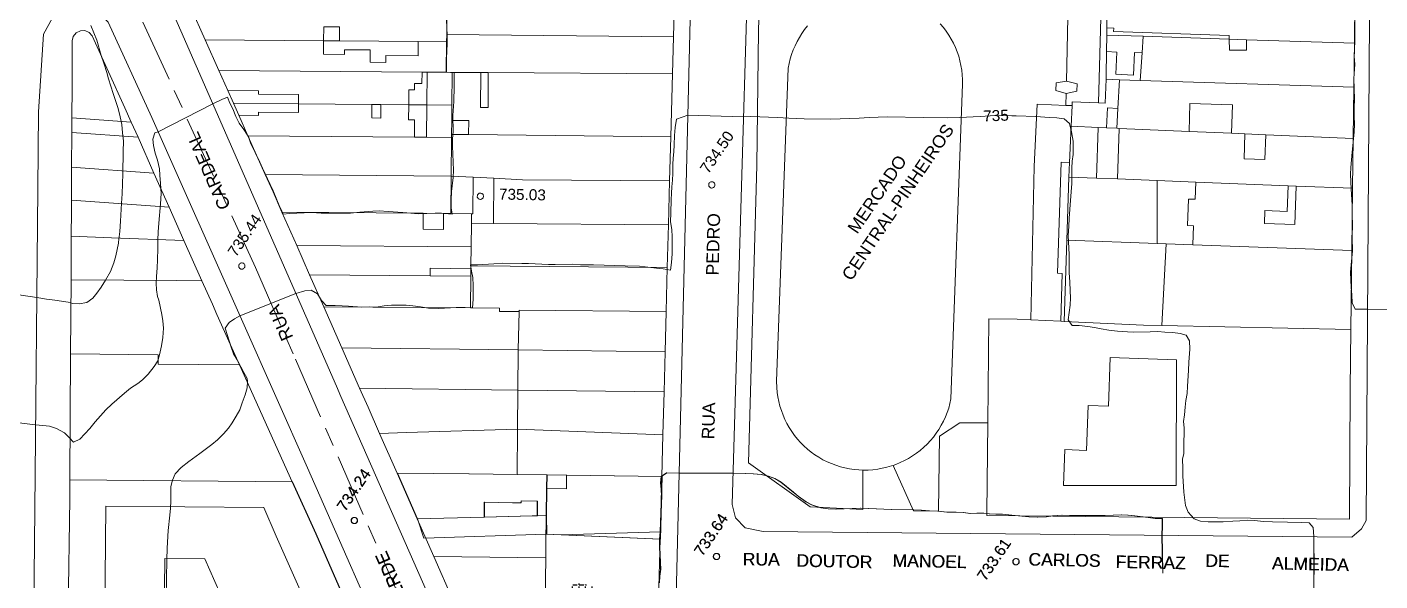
# Model space of a CAD drawing. Header units: metres. Extents: x 7 to 327053, y 40 to 7393807.
# Drawn here: x 325945.3 to 326161, y 7392884.2 to 7392972.6 of the extents above; entities that cross this region are included whole.
import ezdxf
from ezdxf.enums import TextEntityAlignment as Align

# ---------------------------------------------------------------- set-up
doc = ezdxf.new("R2010")
doc.units = ezdxf.units.M
doc.linetypes.add('T09', pattern=[17, 10, -2, 3, -2])
doc.layers.get('0').update_dxf_attribs({"lineweight": 18})
for name, color, linetype, lineweight in [('100_SIST_VIARIO_MEIO_FIO', 1, 'Continuous', 18), ('160_P_SIMP_ASF_TOP', 7, 'Continuous', 18), ('206_MURO_E_MURO_ARRIMO', 7, 'Continuous', 18), ('214_PROJ_BEIRAL_EDIF', 10, 'Continuous', 18), ('216_EDIF_NOTAVEL', 2, 'Continuous', 18), ('218_EDIF_NOTAVEL_TOP', 7, 'Continuous', 18), ('508_LM_SETOR_FISCAL', 136, 'T09', 18), ('600_CURVA_MESTRA', 14, 'Continuous', 18), ('602_CURVA_MESTRA_TOP', 24, 'Continuous', 18), ('604_CURVA_INTERM', 7, 'Continuous', 18), ('606_PTO_COTADO', 7, 'Continuous', 18), ('608_PTO_COTADO_INTERVIA', 1, 'Continuous', 18), ('624_SEGM_CURVA_MESTRA', 14, 'Continuous', 18), ('626_SEGM_CURVA_INTERM', 7, 'Continuous', 18)]:
    doc.layers.add(name, color=color, linetype=linetype, lineweight=lineweight)
doc.layers.add('Piso externo', color=254, linetype='Continuous')
doc.styles.add('Style-Arial', font='arial.ttf', dxfattribs={"height": 1.75})

# ---------------------------------------------------------------- blocks, each defined once
blk = doc.blocks.new('SP09')
at = {"color": 0, "linetype": 'Continuous'}
blk.add_lwpolyline([(-0.03, -0.51), (-0.14, -0.49), (-0.24, -0.46), (-0.31, -0.42), (-0.35, -0.39), (-0.42, -0.31), (-0.47, -0.24), (-0.51, -0.15), (-0.52, -0.09), (-0.52, 0.03), (-0.51, 0.11), (-0.48, 0.2), (-0.44, 0.27), (-0.4, 0.33), (-0.32, 0.39), (-0.23, 0.44), (-0.15, 0.48), (-0.1, 0.48), (-0.03, 0.48), (0.08, 0.48), (0.19, 0.44), (0.27, 0.4), (0.35, 0.32), (0.41, 0.23), (0.46, 0.11), (0.48, 0.03), (0.48, -0.03), (0.47, -0.08), (0.44, -0.21), (0.38, -0.3), (0.31, -0.38), (0.23, -0.44), (0.1, -0.49), (0.02, -0.51)], close=True, dxfattribs=at)
blk = doc.blocks.new('SP10')
at = {"color": 0, "linetype": 'Continuous'}
blk.add_lwpolyline([(-0.03, -0.51), (-0.14, -0.49), (-0.24, -0.46), (-0.31, -0.42), (-0.35, -0.39), (-0.42, -0.31), (-0.47, -0.24), (-0.51, -0.15), (-0.52, -0.09), (-0.52, 0.03), (-0.51, 0.11), (-0.48, 0.2), (-0.44, 0.27), (-0.4, 0.33), (-0.32, 0.39), (-0.23, 0.44), (-0.15, 0.48), (-0.1, 0.48), (-0.03, 0.48), (0.08, 0.48), (0.19, 0.44), (0.27, 0.4), (0.35, 0.32), (0.41, 0.23), (0.46, 0.11), (0.48, 0.03), (0.48, -0.03), (0.47, -0.08), (0.44, -0.21), (0.38, -0.3), (0.31, -0.38), (0.23, -0.44), (0.1, -0.49), (0.02, -0.51)], close=True, dxfattribs=at)

msp = doc.modelspace()

# ---------------------------------------------------------------- hatches: boundary and pattern name
at = {"layer": 'Piso externo'}
h = msp.add_hatch(dxfattribs=at)
h.set_pattern_fill('ANGLE', color=256, scale=0.15)
h.set_pattern_definition([(0, (321476.6496, 7391586.4824), (0, 1.04775), [0.762, -0.28575]), (90, (321476.6496, 7391586.4824), (-1.04775, 6e-17), [0.762, -0.28575])])
edge = h.paths.add_edge_path()
edge.add_line((326043.318, 7392880.534), (326041.852, 7392880.643))
edge.add_line((326041.852, 7392880.643), (326038.908, 7392880.642))
edge.add_line((326038.908, 7392880.642), (326035.166, 7392880.91))
edge.add_line((326035.166, 7392880.91), (326033.568, 7392880.884))
edge.add_spline(control_points=[(326060.324, 7392875.411), (326059.865, 7392872.862), (326021.63, 7392891.644), (326035.577, 7392878.193), (326042.875, 7392871.257)], knot_values=[58.6709437, 58.6709437, 58.6709437, 58.6709437, 86.3903391, 107.3301396, 107.3301396, 107.3301396, 107.3301396], degree=3, periodic=0)
edge.add_line((326042.875, 7392871.257), (326060.319, 7392871.209))
edge.add_line((326060.319, 7392871.209), (326060.319, 7392871.821))
edge.add_line((326060.319, 7392871.821), (326060.324, 7392875.411))
h.paths.add_polyline_path([(326044.492, 7392875.493), (326047.149, 7392875.493), (326047.149, 7392873.069), (326044.492, 7392873.069)], flags=16)
h.paths.add_polyline_path([(326054.956, 7392874.804), (326057.613, 7392874.804), (326057.613, 7392872.38), (326054.956, 7392872.38)], flags=16)

# ---------------------------------------------------------------- linework, layer by layer
at = {"layer": '100_SIST_VIARIO_MEIO_FIO'}
for points in [[(326048.721, 7392879.463), (326051.986, 7393013.277), (326050.442, 7393015.807), (326048.545, 7393016.987), (326047.585, 7393017.25), (325956.439, 7393017.649), (325954.401, 7393016.742), (325952.679, 7393014.342), (325952.711, 7393011.136), (325994.642, 7392915.248)], [(325956.219, 7392975.255), (325954.119, 7392975.832), (325951.896, 7392975.587), (325949.374, 7392974.024), (325947.933, 7392971.432), (325947.166, 7392959.022), (325947.047, 7392946.742)], [(325979.924, 7392924.987), (325965.218, 7392958.117), (325958.267, 7392973.335), (325956.703, 7392974.934), (325956.219, 7392975.255)], [(325947.047, 7392946.742), (325946.551, 7392895.592), (325945.675, 7392805.793), (325946.128, 7392803.595), (325947.071, 7392801.558), (325948.455, 7392799.791), (325950.207, 7392798.388), (325952.234, 7392797.422), (325954.427, 7392796.946), (326030.339, 7392796.297), (326032.219, 7392797.499), (326033.46, 7392799.356), (326033.858, 7392801.554), (326033.525, 7392803.295), (325990.024, 7392902.233), (325979.924, 7392924.987)], [(325994.642, 7392915.248), (325995.351, 7392913.626)], [(325995.351, 7392913.626), (326043.251, 7392804.764), (326046.208, 7392798.793), (326047.634, 7392798.463), (326048.886, 7392799.22), (326049.21, 7392799.891), (326048.665, 7392877.149), (326048.721, 7392879.463)]]:
    msp.add_lwpolyline(points, dxfattribs=at)
msp.add_lwpolyline([(326057.731, 7392896.38), (326058.257, 7392894.291), (326059.794, 7392892.686), (326062.669, 7392892.095), (326156.5, 7392891.203), (326158.051, 7392892.52), (326158.785, 7392893.821), (326159.597, 7393014.037), (326158.123, 7393015.718), (326155.493, 7393016.835), (326064.604, 7393017.201), (326062.722, 7393016.033), (326061.185, 7393013.499), (326059.131, 7392945.403)], close=True, dxfattribs=at)
at = {"layer": '206_MURO_E_MURO_ARRIMO'}
for p, q in [((325978.219, 7392960.426), (325977.317, 7392962.444)), ((325979.085, 7392958.488), (325978.219, 7392960.426)), ((325952.17, 7392900.344), (325952.154, 7392897.287)), ((325991.353, 7392891.725), (325987.611, 7392900.03)), ((325991.402, 7392891.725), (325987.659, 7392900.03)), ((325952.154, 7392897.287), (325951.763, 7392869.993)), ((326001.021, 7392869.556), (325991.353, 7392891.725)), ((326001.07, 7392869.556), (325991.402, 7392891.725))]:
    msp.add_line(p, q, dxfattribs=at)
for points in [[(325992.595, 7392970.392), (325995.123, 7392970.37)], [(325988.608, 7392960.338), (325978.219, 7392960.426)], [(326009.051, 7392960.165), (326006.157, 7392960.189)], [(326119.03, 7392956.427), (326117.389, 7392956.499)]]:
    msp.add_lwpolyline(points, dxfattribs=at)
at = {"layer": '214_PROJ_BEIRAL_EDIF'}
for points in [[(326008.252, 7392977.576), (326000.559, 7392977.69), (326000.537, 7392976.219), (325993.104, 7392976.078), (325971.409, 7392975.665), (325973.694, 7392970.552), (325992.595, 7392970.392), (325992.614, 7392972.627), (325995.142, 7392972.606), (325995.123, 7392970.37), (326007.67, 7392970.264), (326012.196, 7392970.226), (326012.214, 7392971.401), (326012.305, 7392977.516)], [(326048.516, 7392976.977), (326021.477, 7392977.379), (326012.305, 7392977.516), (326012.214, 7392971.401), (326048.358, 7392971.036)], [(326127.295, 7392977.381), (326129.262, 7392977.353), (326156.998, 7392976.949), (326156.909, 7392969.981), (326139.726, 7392970.551), (326136.932, 7392970.644), (326136.942, 7392971.251), (326118.522, 7392971.863), (326118.541, 7392972.419), (326117.419, 7392972.456), (326117.381, 7392977.526), (326124.239, 7392977.426)], [(325952.48, 7392958.092), (325961.948, 7392957.407), (325960.928, 7392959.703), (325955.725, 7392971.177), (325955.231, 7392971.717), (325954.555, 7392972.001), (325953.822, 7392971.977), (325953.164, 7392971.648), (325952.702, 7392971.076), (325952.521, 7392970.364), (325952.506, 7392963.01)], [(326007.67, 7392970.264), (326007.651, 7392967.991), (326002.539, 7392968.034), (326002.53, 7392966.937), (326000.023, 7392966.958), (326000.04, 7392968.918), (325995.932, 7392968.953), (325995.926, 7392968.195), (325992.577, 7392968.223), (325992.595, 7392970.392), (325973.694, 7392970.552), (325975.882, 7392965.656), (326008.288, 7392965.382), (326009.095, 7392965.375), (326012.124, 7392965.349), (326012.196, 7392970.226)], [(326018.841, 7392965.304), (326017.635, 7392965.312), (326013.087, 7392965.341), (326012.124, 7392965.349), (326012.196, 7392970.226), (326012.214, 7392971.401), (326048.358, 7392971.036), (326048.202, 7392965.113)], [(326117.427, 7392971.292), (326117.392, 7392968.659), (326119.015, 7392968.588), (326118.858, 7392965.033), (326121.672, 7392964.91), (326121.83, 7392968.52), (326123.052, 7392968.466), (326123.231, 7392971.099)], [(326139.726, 7392970.551), (326139.724, 7392968.868), (326137.02, 7392968.871), (326136.932, 7392970.644), (326123.231, 7392971.099), (326123.052, 7392968.466), (326122.755, 7392964.07), (326156.821, 7392963.007), (326156.909, 7392969.981)], [(326136.932, 7392970.644), (326139.726, 7392970.551), (326139.724, 7392968.868), (326137.02, 7392968.871)], [(326006.157, 7392960.189), (326001.733, 7392960.227), (326000.284, 7392960.239), (325988.608, 7392960.338), (325988.621, 7392961.829), (325982.196, 7392961.884), (325982.2, 7392962.402), (325977.317, 7392962.444), (325975.882, 7392965.656), (326008.288, 7392965.382), (326008.272, 7392963.563), (326007.107, 7392963.572), (326007.099, 7392962.553), (326006.177, 7392962.56)], [(326009.095, 7392965.375), (326012.124, 7392965.349), (326013.087, 7392965.341), (326013.043, 7392960.131), (326009.051, 7392960.165)], [(326013.022, 7392957.675), (326013.043, 7392960.131), (326013.087, 7392965.341), (326017.635, 7392965.312), (326017.599, 7392959.732), (326018.805, 7392959.724), (326018.841, 7392965.304), (326048.202, 7392965.113), (326047.936, 7392955.068), (326015.712, 7392955.409), (326015.727, 7392957.658)], [(326117.317, 7392964.24), (326119.478, 7392964.172), (326119.213, 7392959.596), (326117.529, 7392959.67), (326117.389, 7392956.499), (326116.041, 7392956.558), (326111.761, 7392956.746), (326111.911, 7392960.037), (326111.939, 7392960.664), (326116.097, 7392960.481), (326117.15, 7392960.435)], [(326122.755, 7392964.07), (326156.821, 7392963.007), (326156.716, 7392954.771), (326142.766, 7392955.384), (326139.443, 7392955.53), (326137.312, 7392955.623), (326137.462, 7392960.164), (326130.696, 7392960.388), (326130.548, 7392955.921), (326119.392, 7392956.411), (326119.03, 7392956.427), (326119.213, 7392959.596), (326119.478, 7392964.172)], [(326007.067, 7392955.006), (326007.091, 7392957.778), (326006.136, 7392957.786), (326006.157, 7392960.189), (326001.733, 7392960.227), (326001.714, 7392958.058), (326000.265, 7392958.07), (326000.284, 7392960.239), (325988.608, 7392960.338), (325988.597, 7392958.947), (325982.207, 7392959.001), (325982.203, 7392958.462), (325979.085, 7392958.488), (325980.54, 7392955.231)], [(326009.051, 7392960.165), (326013.043, 7392960.131), (326013.022, 7392957.675), (326013.003, 7392955.437), (326012.999, 7392954.956), (326009.007, 7392954.99)], [(326130.548, 7392955.921), (326137.312, 7392955.623), (326137.462, 7392960.164), (326130.696, 7392960.388)], [(325952.48, 7392958.092), (325961.948, 7392957.407), (325963.017, 7392955.003), (325952.467, 7392955.743)], [(325965.56, 7392949.278), (325952.438, 7392950.227), (325952.467, 7392955.743), (325963.017, 7392955.003)], [(326015.712, 7392955.409), (326013.003, 7392955.437), (326012.999, 7392954.956), (326012.947, 7392948.802), (326016.443, 7392948.62), (326019.731, 7392948.449), (326024.315, 7392948.212), (326047.75, 7392948.013), (326047.936, 7392955.068)], [(326111.761, 7392956.746), (326116.041, 7392956.558), (326115.772, 7392948.464), (326111.392, 7392948.637), (326111.499, 7392950.976)], [(326142.766, 7392955.384), (326142.635, 7392951.447), (326139.311, 7392951.557), (326139.443, 7392955.53), (326137.312, 7392955.623), (326130.548, 7392955.921), (326119.392, 7392956.411), (326119.124, 7392948.332), (326125.486, 7392948.081), (326131.647, 7392947.837), (326146.352, 7392947.257), (326147.636, 7392947.206), (326156.615, 7392946.851), (326156.716, 7392954.771)], [(326139.443, 7392955.53), (326142.766, 7392955.384), (326142.635, 7392951.447), (326139.311, 7392951.557)], [(326007.067, 7392955.006), (326009.007, 7392954.99), (326012.999, 7392954.956), (326012.947, 7392948.802), (325983.297, 7392949.062), (325980.54, 7392955.231)], [(325965.56, 7392949.278), (325952.438, 7392950.227), (325952.41, 7392944.964), (325967.977, 7392943.838)], [(326011.714, 7392942.828), (326008.479, 7392942.855), (325985.965, 7392943.046), (325984.538, 7392946.285), (325983.297, 7392949.062), (326012.947, 7392948.802), (326012.897, 7392942.818)], [(326016.161, 7392942.79), (326016.405, 7392942.789), (326016.443, 7392948.62), (326012.947, 7392948.802), (326012.897, 7392942.818)], [(326047.565, 7392941.004), (326047.75, 7392948.013), (326024.315, 7392948.212), (326019.731, 7392948.449), (326019.685, 7392941.241)], [(326115.772, 7392948.464), (326119.124, 7392948.332), (326125.486, 7392948.081), (326125.476, 7392938.035), (326111.053, 7392938.565), (326111.392, 7392948.637)], [(326131.647, 7392947.837), (326125.486, 7392948.081), (326125.476, 7392938.035), (326126.874, 7392937.984), (326131.162, 7392937.826), (326131.274, 7392940.859), (326130.315, 7392940.895), (326130.471, 7392945.136), (326131.546, 7392945.097)], [(326131.162, 7392937.826), (326156.488, 7392936.895), (326156.615, 7392946.851), (326147.636, 7392947.206), (326147.432, 7392941.062), (326142.554, 7392941.224), (326142.636, 7392943.31), (326146.191, 7392943.17), (326146.352, 7392947.257), (326131.647, 7392947.837), (326131.546, 7392945.097), (326130.471, 7392945.136), (326130.315, 7392940.895), (326131.274, 7392940.859)], [(326146.352, 7392947.257), (326147.636, 7392947.206), (326147.432, 7392941.062), (326142.554, 7392941.224), (326142.636, 7392943.31), (326146.191, 7392943.17)], [(326011.714, 7392942.828), (326011.692, 7392940.289), (326008.458, 7392940.317), (326008.479, 7392942.855), (325985.965, 7392943.046), (325988.306, 7392937.733), (326016.116, 7392937.498), (326016.148, 7392941.271), (326016.161, 7392942.79), (326012.897, 7392942.818)], [(326019.685, 7392941.241), (326047.565, 7392941.004), (326047.385, 7392934.21), (326016.09, 7392934.475), (326016.116, 7392937.498), (326016.148, 7392941.271)], [(326125.476, 7392938.035), (326126.874, 7392937.984), (326126.207, 7392924.934), (326123.273, 7392924.993), (326110.617, 7392925.616), (326111.053, 7392938.565)], [(326009.573, 7392932.888), (326009.583, 7392934.077), (326016.086, 7392934.022), (326016.09, 7392934.475), (326016.116, 7392937.498), (325988.306, 7392937.733), (325990.369, 7392933.05)], [(326131.162, 7392937.826), (326156.488, 7392936.895), (326156.328, 7392924.329), (326126.207, 7392924.934), (326126.874, 7392937.984)], [(326023.767, 7392927.173), (326020.64, 7392927.2), (326020.644, 7392927.717), (326016.033, 7392927.757), (326016.076, 7392932.832), (326016.086, 7392934.022), (326016.09, 7392934.475), (326047.385, 7392934.21), (326047.199, 7392927.194), (326023.773, 7392927.392)], [(326009.573, 7392932.888), (326016.076, 7392932.832), (326016.033, 7392927.757), (325992.613, 7392927.955), (325990.369, 7392933.05)], [(326023.767, 7392927.173), (326023.613, 7392921.056), (325995.496, 7392921.41), (325992.613, 7392927.955), (326016.033, 7392927.757), (326020.644, 7392927.717), (326020.64, 7392927.2)], [(326047.199, 7392927.194), (326023.773, 7392927.392), (326023.767, 7392927.173), (326023.613, 7392921.056), (326047.029, 7392920.761)], [(326110.617, 7392925.616), (326110.09, 7392925.642), (326105.351, 7392925.875), (326103.147, 7392925.983), (326098.609, 7392926.027), (326098.451, 7392909.438), (326098.315, 7392895.14), (326098.31, 7392894.62), (326156.119, 7392894.071), (326156.206, 7392914.803), (326156.328, 7392924.329), (326126.207, 7392924.934), (326123.273, 7392924.993)], [(326023.613, 7392921.056), (325995.496, 7392921.41), (325998.338, 7392914.96), (326023.559, 7392914.643)], [(326047.029, 7392920.761), (326023.613, 7392921.056), (326023.559, 7392914.643), (326046.86, 7392914.349)], [(325979.206, 7392918.68), (325966.224, 7392918.795), (325966.237, 7392920.287), (325952.278, 7392920.411), (325952.17, 7392900.344), (325987.611, 7392900.03)], [(326117.972, 7392919.872), (326117.686, 7392912.092), (326114.441, 7392912.211), (326114.177, 7392905.033), (326110.73, 7392905.16), (326110.52, 7392899.441), (326128.468, 7392899.429), (326128.524, 7392919.484)], [(326046.86, 7392914.349), (326023.559, 7392914.643), (326023.506, 7392908.39), (326046.679, 7392907.511)], [(326031.324, 7392901.07), (326046.504, 7392900.879), (326046.679, 7392907.511), (326023.506, 7392908.39), (326023.445, 7392901.169), (326028.162, 7392901.11)], [(325957.883, 7392896.119), (325983.048, 7392895.896), (325985.033, 7392891.355), (325993.095, 7392873.145), (325980.046, 7392873.261), (325973.654, 7392887.705), (325967.283, 7392887.761), (325967.153, 7392873.135), (325957.68, 7392873.219)], [(326027.995, 7392887.881), (326010.168, 7392888.105), (326013.216, 7392881.186), (326027.908, 7392881.001)]]:
    msp.add_lwpolyline(points, close=True, dxfattribs=at)
for points in [[(325952.4, 7392943.2), (325952.41, 7392944.964)], [(325952.41, 7392944.964), (325967.977, 7392943.838), (325970.335, 7392938.531), (325958.809, 7392938.959)], [(325958.809, 7392938.959), (325952.379, 7392939.197), (325952.4, 7392943.2)], [(325958.809, 7392938.959), (325952.379, 7392939.197), (325952.341, 7392932.264)], [(325969.152, 7392932.115), (325973.202, 7392932.079), (325970.335, 7392938.531), (325958.809, 7392938.959)], [(325979.206, 7392918.68), (325966.224, 7392918.795), (325966.237, 7392920.287), (325952.278, 7392920.411), (325952.341, 7392932.264), (325969.152, 7392932.115)], [(325952.341, 7392932.264), (325969.152, 7392932.115)], [(325969.152, 7392932.115), (325973.202, 7392932.079), (325974.867, 7392928.333)], [(325974.867, 7392928.333), (325975.59, 7392926.706), (325979.206, 7392918.68)], [(326005.792, 7392907.87), (326023.506, 7392908.39), (326023.559, 7392914.643), (325998.338, 7392914.96), (325999.679, 7392911.915)], [(325999.679, 7392911.915), (326001.516, 7392907.745)], [(326001.516, 7392907.745), (326005.792, 7392907.87)], [(326004.307, 7392901.41), (326001.516, 7392907.745), (326005.792, 7392907.87)], [(326005.792, 7392907.87), (326023.506, 7392908.39), (326023.445, 7392901.169), (326015.772, 7392901.266)], [(326015.772, 7392901.266), (326004.307, 7392901.41)], [(326018.181, 7392894.396), (326007.516, 7392894.125), (326004.307, 7392901.41), (326015.772, 7392901.266)], [(326015.821, 7392901.266), (326004.356, 7392901.41)], [(326008.549, 7392891.042), (326007.565, 7392894.125), (326004.356, 7392901.41), (326015.821, 7392901.266)], [(326015.772, 7392901.266), (326023.445, 7392901.169), (326028.162, 7392901.11), (326028.134, 7392898.936), (326028.08, 7392894.647), (326026.625, 7392894.61), (326026.654, 7392896.934), (326024.062, 7392896.966), (326024.058, 7392896.666), (326022.698, 7392896.683)], [(326015.821, 7392901.266), (326023.494, 7392901.169), (326028.21, 7392901.11), (326028.183, 7392898.936), (326028.129, 7392894.647), (326026.673, 7392894.61), (326026.703, 7392896.934), (326024.111, 7392896.966), (326024.107, 7392896.666), (326022.746, 7392896.683)], [(326031.324, 7392901.07), (326031.296, 7392898.896), (326028.134, 7392898.936), (326028.08, 7392894.647), (326028.061, 7392893.134)], [(326030.449, 7392891.554), (326046.239, 7392890.849), (326046.504, 7392900.879), (326031.324, 7392901.07)], [(326030.498, 7392891.554), (326046.287, 7392890.849), (326046.553, 7392900.879), (326031.372, 7392901.07)], [(326022.698, 7392896.683), (326018.21, 7392896.74), (326018.181, 7392894.396)], [(326022.746, 7392896.683), (326018.259, 7392896.74), (326018.23, 7392894.396)], [(326028.061, 7392893.134), (326028.043, 7392891.662), (326027.995, 7392887.881), (326010.168, 7392888.105), (326007.516, 7392894.125), (326018.181, 7392894.396)], [(326018.181, 7392894.396), (326025.859, 7392894.591)], [(326018.23, 7392894.396), (326025.908, 7392894.591)], [(326025.859, 7392894.591), (326026.625, 7392894.61), (326028.08, 7392894.647), (326028.061, 7392893.134)], [(326025.908, 7392894.591), (326026.673, 7392894.61), (326028.129, 7392894.647), (326028.157, 7392891.664)], [(326028.061, 7392893.134), (326028.043, 7392891.662), (326030.449, 7392891.554)], [(326008.549, 7392891.042), (326028.091, 7392891.662), (326030.498, 7392891.554)], [(326030.449, 7392891.554), (326028.043, 7392891.662), (326027.995, 7392887.881)], [(326045.986, 7392881.273), (326046.239, 7392890.849), (326030.449, 7392891.554)], [(326046.289, 7392892.043), (326046.289, 7392892.043), (326030.498, 7392891.554)], [(326027.995, 7392887.881), (326027.908, 7392881.001), (326045.972, 7392880.774), (326045.986, 7392881.273)]]:
    msp.add_lwpolyline(points, dxfattribs=at)
at = {"layer": '216_EDIF_NOTAVEL'}
for points in [[(326069.734, 7392972.763), (326069.268, 7392972.176), (326068.834, 7392971.564), (326068.434, 7392970.931), (326068.068, 7392970.276), (326067.737, 7392969.603), (326067.443, 7392968.913), (326067.186, 7392968.208), (326066.968, 7392967.491), (326066.788, 7392966.763), (326066.65, 7392966.038), (326064.813, 7392916.073), (326064.838, 7392915.036), (326064.904, 7392914.289), (326065.01, 7392913.547), (326065.156, 7392912.811), (326065.34, 7392912.084), (326065.563, 7392911.368), (326065.824, 7392910.665), (326066.123, 7392909.977), (326066.457, 7392909.306), (326066.827, 7392908.654), (326067.232, 7392908.023), (326067.669, 7392907.414), (326068.139, 7392906.829), (326068.639, 7392906.27), (326069.168, 7392905.739), (326069.725, 7392905.237), (326070.308, 7392904.765), (326070.916, 7392904.325), (326071.546, 7392903.919), (326072.197, 7392903.546), (326072.867, 7392903.209), (326073.554, 7392902.908), (326074.256, 7392902.645), (326074.971, 7392902.419), (326075.697, 7392902.232), (326076.432, 7392902.084), (326077.174, 7392901.976), (326077.921, 7392901.907), (326078.534, 7392901.884), (326078.569, 7392895.575), (326070.128, 7392896.005), (326060.305, 7392903.035), (326061.669, 7392950.502), (326061.908, 7392972.012), (326062.335, 7392986.028)], [(326111.363, 7392981.83), (326111.004, 7392963.92), (326109.376, 7392963.68), (326109.29, 7392962.455), (326110.965, 7392961.974), (326110.927, 7392960.082), (326106.342, 7392960.294), (326105.883, 7392950.321), (326105.351, 7392925.875), (326103.147, 7392925.983), (326098.609, 7392926.027), (326098.451, 7392909.438), (326094.013, 7392909.437), (326090.792, 7392907.321), (326090.591, 7392895.309), (326086.647, 7392895.396), (326083.358, 7392902.634), (326083.809, 7392902.792), (326084.503, 7392903.077), (326085.18, 7392903.398), (326085.839, 7392903.756), (326086.479, 7392904.148), (326087.096, 7392904.574), (326087.69, 7392905.032), (326088.258, 7392905.521), (326088.799, 7392906.04), (326089.312, 7392906.588), (326089.795, 7392907.161), (326090.246, 7392907.76), (326090.665, 7392908.382), (326091.05, 7392909.026), (326091.399, 7392909.689), (326091.713, 7392910.37), (326091.99, 7392911.067), (326092.23, 7392911.778), (326092.431, 7392912.5), (326092.593, 7392913.233), (326094.448, 7392963.473), (326094.444, 7392964.223), (326094.4, 7392964.971), (326094.316, 7392965.717), (326094.192, 7392966.456), (326094.028, 7392967.188), (326093.826, 7392967.91), (326093.585, 7392968.62), (326093.307, 7392969.317), (326092.991, 7392969.997), (326092.64, 7392970.66), (326092.254, 7392971.302), (326091.833, 7392971.923), (326091.381, 7392972.521), (326090.896, 7392973.094)], [(326117.381, 7392977.526), (326117.419, 7392972.456), (326117.427, 7392971.292), (326117.392, 7392968.659), (326117.34, 7392964.77), (326117.317, 7392964.24), (326117.15, 7392960.435), (326116.097, 7392960.481), (326116.703, 7392981.847)], [(326090.896, 7392973.094), (326091.381, 7392972.521), (326091.833, 7392971.923), (326092.254, 7392971.302), (326092.64, 7392970.66), (326092.991, 7392969.997), (326093.307, 7392969.317), (326093.585, 7392968.62), (326093.826, 7392967.91), (326094.028, 7392967.188), (326094.192, 7392966.456), (326094.316, 7392965.717), (326094.4, 7392964.971), (326094.444, 7392964.223), (326094.448, 7392963.473), (326092.593, 7392913.233), (326092.431, 7392912.5), (326092.23, 7392911.778), (326091.99, 7392911.067), (326091.713, 7392910.37), (326091.399, 7392909.689), (326091.05, 7392909.026), (326090.665, 7392908.382), (326090.246, 7392907.76), (326089.795, 7392907.161), (326089.312, 7392906.588), (326088.799, 7392906.04), (326088.258, 7392905.521), (326087.69, 7392905.032), (326087.096, 7392904.574), (326086.479, 7392904.148), (326085.839, 7392903.756), (326085.18, 7392903.398), (326084.503, 7392903.077), (326083.809, 7392902.792), (326083.358, 7392902.634), (326083.101, 7392902.544), (326082.381, 7392902.335), (326081.651, 7392902.164), (326080.913, 7392902.033), (326080.168, 7392901.942), (326079.42, 7392901.89), (326078.534, 7392901.884), (326077.921, 7392901.907), (326077.174, 7392901.976), (326076.432, 7392902.084), (326075.697, 7392902.232), (326074.971, 7392902.419), (326074.256, 7392902.645), (326073.554, 7392902.908), (326072.867, 7392903.209), (326072.197, 7392903.546), (326071.546, 7392903.919), (326070.916, 7392904.325), (326070.308, 7392904.765), (326069.725, 7392905.237), (326069.168, 7392905.739), (326068.639, 7392906.27), (326068.139, 7392906.829), (326067.669, 7392907.414), (326067.232, 7392908.023), (326066.827, 7392908.654), (326066.457, 7392909.306), (326066.123, 7392909.977), (326065.824, 7392910.665), (326065.563, 7392911.368), (326065.34, 7392912.084), (326065.156, 7392912.811), (326065.01, 7392913.547), (326064.904, 7392914.289), (326064.838, 7392915.036), (326064.813, 7392916.073), (326066.65, 7392966.038), (326066.788, 7392966.763), (326066.968, 7392967.491), (326067.186, 7392968.208), (326067.443, 7392968.913), (326067.737, 7392969.603), (326068.068, 7392970.276), (326068.434, 7392970.931), (326068.834, 7392971.564), (326069.268, 7392972.176), (326069.734, 7392972.763)]]:
    msp.add_lwpolyline(points, dxfattribs=at)
for points in [[(326111.004, 7392963.92), (326112.722, 7392963.499), (326112.663, 7392962.333), (326110.965, 7392961.974), (326110.927, 7392960.082), (326111.911, 7392960.037), (326111.939, 7392960.664), (326116.097, 7392960.481), (326116.703, 7392981.847), (326111.363, 7392981.83)], [(326110.965, 7392961.974), (326109.29, 7392962.455), (326109.376, 7392963.68), (326111.004, 7392963.92), (326112.722, 7392963.499), (326112.663, 7392962.333)], [(326111.499, 7392950.976), (326111.761, 7392956.746), (326111.911, 7392960.037), (326110.927, 7392960.082), (326106.342, 7392960.294), (326105.883, 7392950.321), (326105.351, 7392925.875), (326110.09, 7392925.642), (326110.347, 7392933.267), (326109.554, 7392933.294), (326110.151, 7392951.021)]]:
    msp.add_lwpolyline(points, close=True, dxfattribs=at)
at = {"layer": '508_LM_SETOR_FISCAL'}
for points in [[(325941.161, 7393143.475), (325941.44, 7393108.64), (325939.487, 7393033.169), (325942.087, 7393022.54), (325945.845, 7393014.681), (325956.704, 7392988.8), (325981.741, 7392934.196), (325988.126, 7392919.56)], [(325988.126, 7392919.56), (326036.6, 7392808.456), (326041.587, 7392794.883), (326049.434, 7392777.697), (326058.087, 7392758.423), (326067.408, 7392737.826), (326075.367, 7392720.239), (326077.837, 7392714.434), (326090.811, 7392683.944), (326115.665, 7392627.345), (326122.616, 7392616.227), (326122.766, 7392616.113), (326143.973, 7392599.966), (326177.681, 7392573.74)]]:
    msp.add_lwpolyline(points, dxfattribs=at)
at = {"layer": '600_CURVA_MESTRA', "elevation": 735}
for points in [[(325978.376, 7392926.011), (325979.253, 7392926.499), (325988.162, 7392930.065), (325989.628, 7392930.509), (325990.632, 7392930.597), (325991.644, 7392930.018), (325992.245, 7392928.929), (325993.011, 7392928.17), (325994.083, 7392928.144), (325994.42, 7392928.158), (325995.536, 7392928.095), (325996.579, 7392928.014), (325998.682, 7392927.892), (325999.967, 7392927.912), (326000.984, 7392927.897), (326002.233, 7392928.082), (326003.411, 7392928.174), (326004.431, 7392928.191), (326005.756, 7392928.176), (326006.795, 7392928.114), (326008.038, 7392927.949), (326009.332, 7392927.721), (326010.94, 7392927.689), (326013.731, 7392927.821), (326015.18, 7392927.819), (326016.322, 7392927.748), (326016.46, 7392929.164), (326016.426, 7392930.252), (326016.457, 7392931.326), (326016.361, 7392932.599), (326016.161, 7392933.635), (326015.997, 7392934.636), (326017.148, 7392934.645), (326019.734, 7392934.816), (326021.189, 7392934.881), (326024.171, 7392934.861), (326025.235, 7392934.834), (326028.448, 7392934.694), (326029.528, 7392934.679), (326032.215, 7392934.724), (326033.537, 7392934.621), (326035.622, 7392934.654), (326040.649, 7392934.493), (326042.956, 7392934.404), (326045.678, 7392934.103), (326046.742, 7392933.989), (326047.901, 7392933.766), (326048.025, 7392934.985), (326048.131, 7392936.383), (326048.18, 7392939.091), (326048.101, 7392940.298), (326047.877, 7392941.521), (326047.964, 7392942.939), (326048.012, 7392945.027), (326048.036, 7392946.076), (326048.115, 7392947.08), (326048.218, 7392948.124), (326048.261, 7392949.198), (326048.265, 7392950.64), (326048.311, 7392951.646), (326048.401, 7392952.678), (326048.475, 7392953.776), (326048.511, 7392955.282), (326048.61, 7392956.553), (326048.837, 7392957.853), (326050.649, 7392958.499), (326059.518, 7392958.257), (326060.673, 7392958.311), (326064.954, 7392958.168), (326066.779, 7392958.037), (326069.22, 7392957.912), (326073.379, 7392957.879), (326077.963, 7392958.058), (326079.537, 7392958.142), (326082.409, 7392958.261), (326088.212, 7392958.125), (326092.056, 7392958.114), (326093.949, 7392958.149), (326097.24, 7392958.328)], [(326102.325, 7392958.434), (326102.967, 7392958.427), (326106.103, 7392958.31), (326108.307, 7392958.14), (326109.497, 7392958.07), (326110.614, 7392957.949), (326111.475, 7392957.21), (326111.795, 7392955.852), (326112.069, 7392954.37), (326112.094, 7392953.325), (326112.051, 7392952.234), (326111.903, 7392951.192), (326111.849, 7392950.066), (326111.875, 7392948.904), (326111.857, 7392947.617), (326111.752, 7392946.262), (326111.667, 7392944.88), (326111.425, 7392942.103), (326111.361, 7392940.762), (326111.265, 7392939.288), (326111.44, 7392936.288), (326111.459, 7392934.808), (326111.445, 7392933.372), (326111.521, 7392931.934), (326111.622, 7392930.507), (326111.649, 7392929.394), (326111.573, 7392928.218), (326111.252, 7392925.843), (326111.938, 7392924.948), (326113.036, 7392924.961), (326114.417, 7392924.808), (326115.473, 7392924.62), (326116.544, 7392924.4), (326117.759, 7392924.197), (326119.156, 7392924.038), (326120.732, 7392923.921), (326121.763, 7392923.884), (326124.353, 7392923.951), (326125.558, 7392923.971), (326126.685, 7392923.915), (326127.939, 7392923.825), (326129.138, 7392923.682), (326130.107, 7392923.387), (326130.596, 7392922.488), (326130.657, 7392921.193), (326130.525, 7392919.077), (326130.433, 7392917.773), (326130.311, 7392915.256), (326130.233, 7392914.095), (326130.059, 7392912.986), (326129.917, 7392911.942), (326129.802, 7392910.723), (326129.649, 7392909.642), (326129.774, 7392908.632), (326129.762, 7392907.581), (326129.728, 7392906.557), (326129.717, 7392905.538), (326129.727, 7392904.533), (326129.482, 7392903.637), (326129.542, 7392902.198), (326129.538, 7392900.959), (326129.728, 7392898.339), (326130, 7392896.223), (326130.427, 7392895.177), (326131.352, 7392894.107), (326132.377, 7392893.746), (326133.613, 7392893.628), (326134.842, 7392893.605), (326136.004, 7392893.616), (326137.504, 7392893.729), (326138.638, 7392893.785), (326139.88, 7392893.872), (326140.929, 7392893.835), (326142.453, 7392893.696), (326143.866, 7392893.633), (326146.213, 7392893.599), (326148.45, 7392893.504), (326149.701, 7392893.489), (326150.353, 7392892.713), (326150.442, 7392891.26), (326150.445, 7392888.572)], [(326150.45, 7392885.201), (326150.453, 7392882.525), (326150.552, 7392880.627), (326151.061, 7392879.677), (326152.153, 7392879.633), (326153.39, 7392879.698), (326154.518, 7392879.693), (326155.734, 7392879.624), (326155.722, 7392879.237), (326155.739, 7392878.171), (326155.806, 7392877.065), (326155.823, 7392875.997), (326155.771, 7392874.875), (326155.805, 7392873.711), (326155.965, 7392871.517), (326155.963, 7392870.287), (326155.865, 7392867.997), (326156.787, 7392867.965), (326158.745, 7392867.826), (326169.528, 7392867.757)]]:
    msp.add_lwpolyline(points, dxfattribs=at)
at = {"layer": '600_CURVA_MESTRA', "elevation": 735, "flags": 128}
msp.add_lwpolyline([(325967.483, 7392881.603), (325967.617, 7392887.584), (325967.667, 7392889.44), (325967.824, 7392892.256), (325968.081, 7392894.666), (325968.168, 7392895.815), (325968.227, 7392896.947), (325968.253, 7392898.064), (325968.241, 7392899.251), (325968.496, 7392900.289), (325968.93, 7392901.286), (325969.867, 7392902.277), (325971.094, 7392903.241), (325972.848, 7392904.556), (325974.769, 7392905.981), (325975.662, 7392906.736), (325976.625, 7392907.662), (325977.424, 7392908.564), (325978.036, 7392909.426), (325978.654, 7392910.468), (325979.219, 7392911.522), (325979.642, 7392912.607), (325980.104, 7392913.897), (325980.417, 7392915), (325980.444, 7392916.01), (325980.411, 7392916.477), (325979.893, 7392917.442), (325979.422, 7392918.368), (325978.824, 7392919.466), (325978.249, 7392920.453), (325977.836, 7392921.486), (325977.561, 7392922.521), (325977.215, 7392923.534), (325976.924, 7392924.54), (325977.532, 7392925.43), (325978.376, 7392926.011)], dxfattribs=at)
at = {"layer": '604_CURVA_INTERM'}
for points, elevation in [([(325959.918, 7392938.225), (325960.131, 7392939.971), (325960.246, 7392941.596), (325960.368, 7392944.456), (325960.483, 7392945.979), (325960.563, 7392947.54), (325960.568, 7392949.163), (325960.66, 7392952.707), (325960.675, 7392954.392), (325960.56, 7392955.713), (325960.421, 7392957.03), (325960.185, 7392958.25), (325959.83, 7392959.595), (325959.037, 7392961.955), (325958.314, 7392964.319), (325958.069, 7392965.304), (325957.635, 7392966.661), (325957.166, 7392968.038), (325956.436, 7392970.499), (325955.499, 7392972.806)], 737), ([(326046.108, 7392883.877), (326046.166, 7392884.936), (326046.275, 7392886.084), (326046.228, 7392887.145), (326046.209, 7392888.379), (326046.129, 7392889.621), (326046.163, 7392890.857), (326046.24, 7392892.043), (326046.383, 7392896.543), (326046.437, 7392897.756), (326046.404, 7392898.778), (326046.301, 7392899.869), (326046.402, 7392900.883), (326047.263, 7392901.463), (326049.256, 7392901.393), (326057.875, 7392901.41), (326059.774, 7392901.346), (326061.059, 7392901.271), (326062.351, 7392901.156), (326063.437, 7392900.915), (326064.498, 7392900.527), (326065.494, 7392899.962), (326067.427, 7392898.359), (326068.215, 7392897.701), (326069.459, 7392896.83), (326070.385, 7392896.346), (326071.844, 7392895.841), (326073.019, 7392895.689), (326074.241, 7392895.673), (326075.539, 7392895.694), (326078.105, 7392895.795), (326079.406, 7392895.756), (326080.691, 7392895.682), (326083.077, 7392895.596), (326086.646, 7392895.549), (326087.86, 7392895.499), (326089.15, 7392895.383), (326090.507, 7392895.305), (326091.922, 7392895.194), (326093.384, 7392895.174), (326094.61, 7392895.108), (326095.63, 7392894.982), (326096.7, 7392895.006), (326097.809, 7392894.99), (326098.695, 7392894.912), (326099.742, 7392894.872), (326100.738, 7392894.862), (326102.798, 7392894.614), (326105.014, 7392894.443), (326106.331, 7392894.374), (326107.774, 7392894.447), (326108.773, 7392894.574), (326110.247, 7392894.677), (326111.472, 7392894.632), (326114.743, 7392894.648), (326117.105, 7392894.646), (326119.8, 7392894.724), (326120.811, 7392894.681), (326121.846, 7392894.602), (326124.033, 7392894.324), (326125.159, 7392894.176), (326126.259, 7392894.156), (326126.27, 7392892.951), (326126.226, 7392891.491), (326126.278, 7392888.813)], 734), ([(326046.157, 7392883.877), (326046.215, 7392884.936), (326046.324, 7392886.084), (326046.277, 7392887.145), (326046.257, 7392888.379), (326046.178, 7392889.621), (326046.212, 7392890.857), (326046.289, 7392892.043), (326046.432, 7392896.543), (326046.486, 7392897.756), (326046.453, 7392898.778), (326046.35, 7392899.869), (326046.451, 7392900.883), (326047.312, 7392901.463), (326049.305, 7392901.393), (326057.924, 7392901.41), (326059.823, 7392901.346), (326061.107, 7392901.271), (326062.4, 7392901.156), (326063.486, 7392900.915), (326064.547, 7392900.527), (326065.543, 7392899.962), (326067.476, 7392898.359), (326068.264, 7392897.701), (326069.508, 7392896.83), (326070.433, 7392896.346), (326071.893, 7392895.84), (326073.068, 7392895.689), (326074.29, 7392895.673), (326075.588, 7392895.694), (326078.154, 7392895.795), (326079.455, 7392895.756), (326080.74, 7392895.682), (326083.125, 7392895.596), (326086.695, 7392895.549), (326087.908, 7392895.499), (326089.199, 7392895.383), (326090.556, 7392895.305), (326091.971, 7392895.194), (326093.433, 7392895.174), (326094.659, 7392895.108), (326095.679, 7392894.982), (326096.748, 7392895.006), (326097.858, 7392894.99), (326098.743, 7392894.912), (326099.791, 7392894.872), (326100.787, 7392894.862), (326102.847, 7392894.614), (326105.063, 7392894.443), (326106.379, 7392894.374), (326107.823, 7392894.447), (326108.822, 7392894.574), (326110.296, 7392894.677), (326111.521, 7392894.632), (326114.792, 7392894.648), (326117.154, 7392894.646), (326119.849, 7392894.724), (326120.859, 7392894.681), (326121.895, 7392894.602), (326124.082, 7392894.324), (326125.208, 7392894.176), (326126.308, 7392894.156), (326126.319, 7392892.951), (326126.274, 7392891.49), (326126.326, 7392888.813)], 734)]:
    msp.add_lwpolyline(points, dxfattribs=dict(at, elevation=elevation))
at = {"layer": '604_CURVA_INTERM', "flags": 128}
for points, elevation in [([(326012.167, 7392973.745), (326012.308, 7392971.221), (326012.317, 7392969.952), (326012.258, 7392968.708), (326012.167, 7392967.575), (326012.198, 7392966.46), (326012.187, 7392965.378), (326013.405, 7392965.256), (326013.432, 7392964.203), (326013.4, 7392963.106), (326013.378, 7392960.679), (326013.19, 7392958.444), (326013.233, 7392955.929), (326013.163, 7392954.755), (326013.136, 7392953.545), (326013.246, 7392951.026), (326013.297, 7392949.727), (326013.234, 7392948.575), (326012.999, 7392946.312), (326012.907, 7392945.025), (326012.952, 7392943.728), (326013.114, 7392942.718), (326011.403, 7392942.854), (326010.368, 7392942.899), (326007.706, 7392942.76), (326005.212, 7392942.984), (326002.911, 7392943.167), (326001.47, 7392943.254), (326000.448, 7392943.223), (325998.359, 7392943.016), (325996.868, 7392942.893), (325995.821, 7392942.867), (325994.651, 7392942.89), (325992.217, 7392942.893), (325990.688, 7392942.998), (325987.16, 7392942.824), (325986.156, 7392942.735), (325985.928, 7392943.19), (325985.522, 7392944.123), (325984.543, 7392946.449), (325984.091, 7392947.456), (325982.844, 7392950.053), (325982.411, 7392951.01), (325980.956, 7392954.087), (325980.615, 7392955.108), (325980.488, 7392955.345), (325979.898, 7392956.229), (325979.158, 7392957.243), (325978.608, 7392958.317), (325978.109, 7392959.5), (325977.648, 7392960.419), (325977.258, 7392961.376), (325976.387, 7392961.003), (325974.935, 7392960.314), (325966.235, 7392955.855), (325965.682, 7392955.681), (325965.385, 7392954.708), (325965.477, 7392953.693), (325965.762, 7392952.475), (325966.129, 7392951.342), (325966.414, 7392949.954), (325966.493, 7392948.927), (325966.618, 7392947.628), (325966.681, 7392946.042), (325966.595, 7392944.389), (325966.321, 7392941.281), (325966.224, 7392939.916), (325966.192, 7392938.585), (325966.186, 7392937.245), (325966.113, 7392935.454), (325966.042, 7392934.173)], 736), ([(326169.972, 7392927.471), (326159.013, 7392927.549), (326157.043, 7392927.576), (326156.542, 7392928.577), (326156.486, 7392929.854), (326156.364, 7392931.005), (326156.313, 7392932.172), (326156.299, 7392933.455), (326156.37, 7392934.639), (326156.576, 7392936.861), (326156.598, 7392937.394), (326156.533, 7392938.472), (326156.545, 7392939.521), (326156.585, 7392940.758), (326156.565, 7392942.897), (326156.558, 7392944.19), (326156.385, 7392946.684), (326156.307, 7392949.12), (326156.308, 7392950.169), (326156.526, 7392952.621), (326156.846, 7392955.817), (326156.901, 7392957.126), (326156.874, 7392958.307), (326156.871, 7392959.697), (326156.911, 7392961.044), (326156.839, 7392964.348), (326156.955, 7392966.599), (326156.89, 7392967.934), (326156.963, 7392970.326), (326156.978, 7392972.5), (326156.969, 7392973.771)], 736), ([(325939.342, 7392930.524), (325946.879, 7392929.434), (325948.413, 7392929.168), (325949.73, 7392928.979), (325950.823, 7392928.843), (325951.855, 7392928.668), (325952.613, 7392928.478), (325953.614, 7392928.397), (325954.857, 7392928.643), (325955.819, 7392929.312), (325956.452, 7392930.102), (325957.125, 7392931.074), (325957.841, 7392932.173), (325958.617, 7392933.572), (325959.14, 7392934.97), (325959.482, 7392936.086), (325959.899, 7392938.071), (325959.918, 7392938.225)], 737), ([(325966.042, 7392934.173), (325965.968, 7392932.764), (325965.93, 7392931.683), (325965.961, 7392930.64), (325966.119, 7392929.581), (325966.309, 7392928.989), (325966.807, 7392926.725), (325966.994, 7392925.692), (325967.095, 7392924.519), (325966.946, 7392923.054), (325966.743, 7392921.707), (325966.436, 7392920.267), (325966.157, 7392919.299), (325965.592, 7392918.387), (325964.624, 7392917.21), (325963.749, 7392916.305), (325962.959, 7392915.679), (325961.821, 7392914.956), (325960.866, 7392914.159), (325958.823, 7392912.405), (325957.864, 7392911.471), (325956.177, 7392909.597), (325955.318, 7392908.513), (325953.76, 7392906.81), (325952.729, 7392906.35), (325952.036, 7392907.081), (325951.295, 7392907.811), (325950.011, 7392908.532), (325948.891, 7392908.871), (325947.849, 7392909.017), (325946.683, 7392909.092), (325939.143, 7392909.984)], 736)]:
    msp.add_lwpolyline(points, dxfattribs=dict(at, elevation=elevation))
at = {"layer": '624_SEGM_CURVA_MESTRA', "elevation": 735}
for points in [[(326097.24, 7392958.328), (326098.852, 7392958.416), (326100.01, 7392958.458), (326102.325, 7392958.434)], [(326150.445, 7392888.572), (326150.45, 7392885.201)], [(326150.494, 7392888.572), (326150.499, 7392885.201)]]:
    msp.add_lwpolyline(points, dxfattribs=at)
at = {"layer": '626_SEGM_CURVA_INTERM', "elevation": 734}
for points in [[(326126.278, 7392888.813), (326126.343, 7392885.441)], [(326126.326, 7392888.813), (326126.392, 7392885.441)]]:
    msp.add_lwpolyline(points, dxfattribs=at)

# ---------------------------------------------------------------- block references
at = {"layer": '606_PTO_COTADO', "rotation": 55.83005668387076}
for p in [(326054.481, 7392947.413, 734.5), (326017.594, 7392945.596, 735.03), (325979.573, 7392934.473, 735.44), (325997.483, 7392893.872, 734.245), (325997.532, 7392893.872, 734.245), (326102.944, 7392887.298, 733.615), (326102.993, 7392887.298, 733.615)]:
    msp.add_blockref('SP09', p, dxfattribs=at)
at = {"layer": '608_PTO_COTADO_INTERVIA', "rotation": 55.83005668387076}
for p in [(326055.212, 7392888.117, 733.64), (326055.261, 7392888.117, 733.64)]:
    msp.add_blockref('SP10', p, dxfattribs=at)

# ---------------------------------------------------------------- texts
at = {"layer": '160_P_SIMP_ASF_TOP', "style": 'Style-Arial'}
for s, rotation, p in [('CARDEAL', 113.61909, (325976.915, 7392943.568)), ('PEDRO', 88.48412, (326054.55, 7392932.941)), ('RUA', 113.61909, (325986.892, 7392922.672)), ('RUA', 88.48412, (326053.86, 7392906.8)), ('ARCOVERDE', 113.76086, (326008.769, 7392872.535)), ('ARCOVERDE', 113.76086, (326008.818, 7392872.535)), ('RUA', 359.88597, (326059.384, 7392887.664)), ('RUA', 359.88597, (326059.433, 7392887.664)), ('ALMEIDA', 358.63672, (326143.755, 7392887.046)), ('ALMEIDA', 358.63672, (326143.803, 7392887.046))]:
    msp.add_text(s, height=2, rotation=rotation, dxfattribs=at).set_placement(p, align=Align.MIDDLE_LEFT)
for s, p in [('DOUTOR', (326067.927, 7392886.474)), ('DOUTOR', (326067.975, 7392886.474)), ('MANOEL', (326083.255, 7392886.467)), ('MANOEL', (326083.304, 7392886.467)), ('CARLOS', (326104.914, 7392886.663)), ('CARLOS', (326104.962, 7392886.663)), ('DE', (326133.096, 7392886.454)), ('DE', (326133.144, 7392886.454)), ('FERRAZ', (326118.805, 7392886.28)), ('FERRAZ', (326118.854, 7392886.28))]:
    msp.add_text(s, height=2, rotation=358.83006, dxfattribs=at).set_placement(p)
at = {"layer": '218_EDIF_NOTAVEL_TOP', "style": 'Style-Arial'}
for s, p in [('CENTRAL-PINHEIROS', (326076.712, 7392931.933)), ('MERCADO', (326077.642, 7392939.436))]:
    msp.add_text(s, height=2, rotation=55.83006, dxfattribs=at).set_placement(p)
at = {"layer": '602_CURVA_MESTRA_TOP', "style": 'Style-Arial'}
msp.add_text('735', height=1.75, rotation=2.12348, dxfattribs=at).set_placement((326099.771, 7392958.45), align=Align.MIDDLE_CENTER)
at = {"layer": '606_PTO_COTADO', "style": 'Style-Arial'}
for s, rotation, p in [('734.50', 55.83006, (326055.282, 7392952.62, 734.5)), ('735.03', 358.86593, (326024.287, 7392945.854, 735.03)), ('735.44', 55.83006, (325979.999, 7392939.343, 735.44)), ('734.24', 55.83006, (325997.38, 7392898.727, 734.245)), ('734.24', 55.83006, (325997.428, 7392898.727, 734.245)), ('733.61', 55.83006, (326099.43, 7392887.624, 733.615)), ('733.61', 55.83006, (326099.478, 7392887.624, 733.615))]:
    msp.add_text(s, height=1.75, rotation=rotation, dxfattribs=at).set_placement(p, align=Align.MIDDLE_CENTER)
at = {"layer": '608_PTO_COTADO_INTERVIA', "style": 'Style-Arial'}
for p in [(326054.319, 7392891.586, 733.64), (326054.368, 7392891.586, 733.64)]:
    msp.add_text('733.64', height=1.75, rotation=55.83006, dxfattribs=at).set_placement(p, align=Align.MIDDLE_CENTER)

doc.saveas('drawing.dxf')
